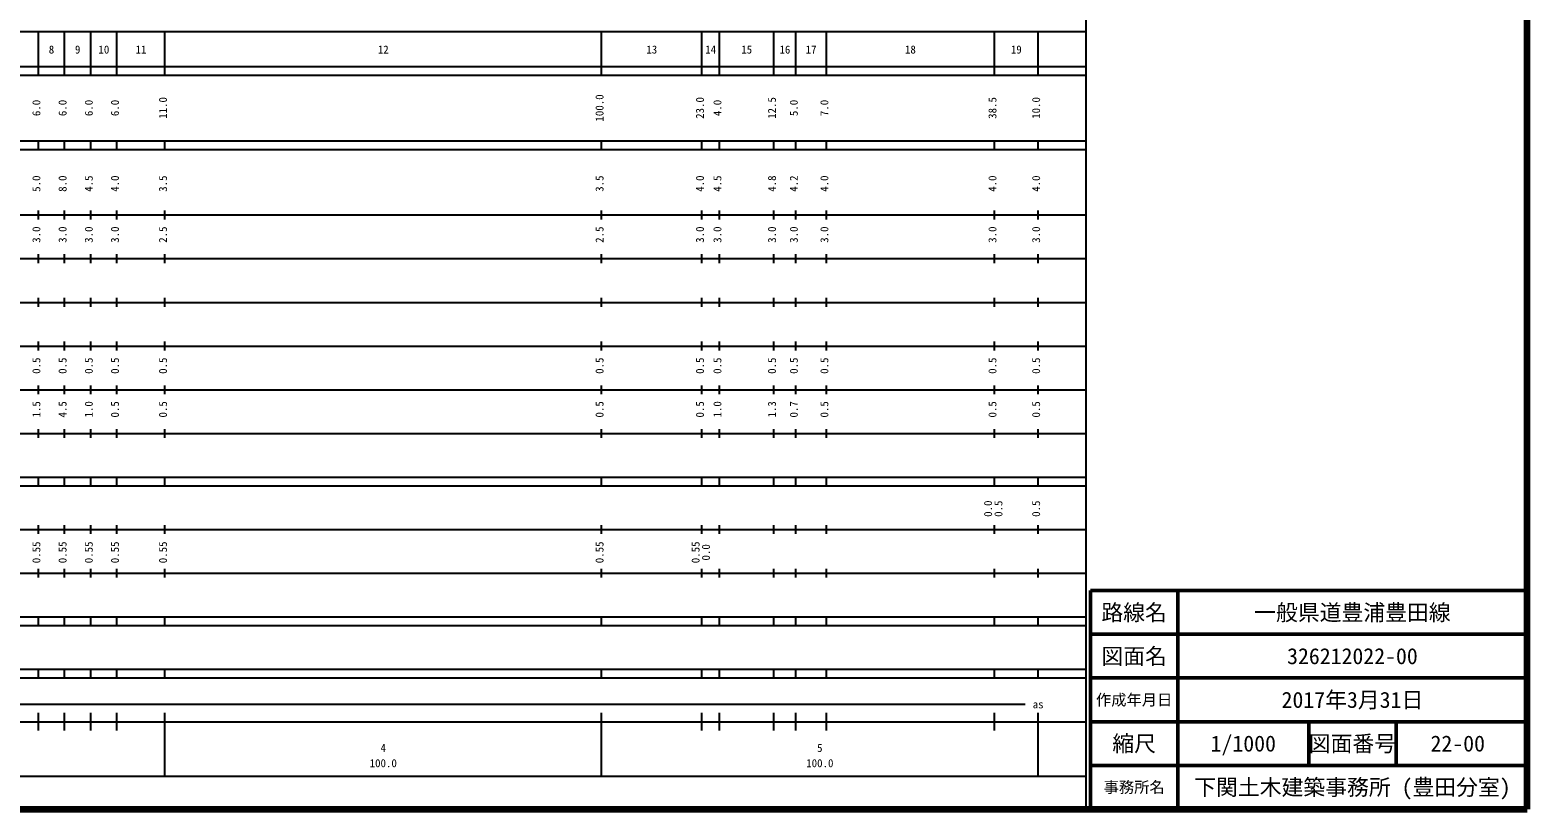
# Model space of a CAD drawing. Units: millimetres on the paper, enlarged 1000 times. Extents: x 40000 to 680000, y 20000 to 380000.
# Drawn here: x 337067 to 680000, y 20000 to 198357 of the extents above; entities that cross this region are included whole.
import ezdxf
from ezdxf.enums import TextEntityAlignment as Align

# ---------------------------------------------------------------- set-up
doc = ezdxf.new("R2010")
doc.units = ezdxf.units.MM
doc.header["$LTSCALE"] = 1000
for name, color, linetype, lineweight in [('M-TTL', 2, 'Continuous', 140), ('M-TTL-BAND', 7, 'Continuous', 25), ('M-TTL-FRAM', 2, 'Continuous', 50), ('M-TTL-LINE', 7, 'Continuous', 50)]:
    doc.layers.add(name, color=color, linetype=linetype, lineweight=lineweight)
doc.layers.add('M-TTL-TXT', color=7, linetype='Continuous')
doc.styles.add('ＭＳ ゴシック', font='')
doc.styles.get('ＭＳ ゴシック').set_extended_font_data('MS Gothic')

msp = doc.modelspace()

# ---------------------------------------------------------------- linework, layer by layer
at = {"layer": 'M-TTL'}
for p, q in [((680000, 20000), (680000, 380000)), ((40000, 20000), (680000, 20000))]:
    msp.add_line(p, q, dxfattribs=at)
at = {"layer": 'M-TTL-BAND'}
for p, q in [((579000, 20000), (579000, 370000)), ((68000, 198000), (579000, 198000)), ((339000, 188000), (339000, 198000)), ((345000, 188000), (345000, 198000)), ((351000, 188000), (351000, 198000)), ((357000, 188000), (357000, 198000)), ((368000, 188000), (368000, 198000)), ((468000, 188000), (468000, 198000)), ((491000, 188000), (491000, 198000)), ((495000, 188000), (495000, 198000)), ((507500, 188000), (507500, 198000)), ((512500, 188000), (512500, 198000)), ((519500, 188000), (519500, 198000)), ((558000, 188000), (558000, 198000)), ((568000, 188000), (568000, 198000)), ((40000, 190000), (579000, 190000)), ((40000, 188000), (579000, 188000)), ((40000, 173000), (579000, 173000)), ((339000, 171000), (339000, 173000)), ((345000, 171000), (345000, 173000)), ((351000, 171000), (351000, 173000)), ((357000, 171000), (357000, 173000)), ((368000, 171000), (368000, 173000)), ((468000, 171000), (468000, 173000)), ((491000, 171000), (491000, 173000)), ((495000, 171000), (495000, 173000)), ((507500, 171000), (507500, 173000)), ((512500, 171000), (512500, 173000)), ((519500, 171000), (519500, 173000)), ((558000, 171000), (558000, 173000)), ((568000, 171000), (568000, 173000)), ((40000, 171000), (579000, 171000)), ((40000, 156000), (579000, 156000)), ((339000, 155000), (339000, 157000)), ((345000, 155000), (345000, 157000)), ((351000, 155000), (351000, 157000)), ((357000, 155000), (357000, 157000)), ((368000, 155000), (368000, 157000)), ((468000, 155000), (468000, 157000)), ((491000, 155000), (491000, 157000)), ((495000, 155000), (495000, 157000)), ((507500, 155000), (507500, 157000)), ((512500, 155000), (512500, 157000)), ((519500, 155000), (519500, 157000)), ((558000, 155000), (558000, 157000)), ((568000, 155000), (568000, 157000)), ((46000, 146000), (579000, 146000)), ((339000, 145000), (339000, 147000)), ((345000, 145000), (345000, 147000)), ((351000, 145000), (351000, 147000)), ((357000, 145000), (357000, 147000)), ((368000, 145000), (368000, 147000)), ((468000, 145000), (468000, 147000)), ((491000, 145000), (491000, 147000)), ((495000, 145000), (495000, 147000)), ((507500, 145000), (507500, 147000)), ((512500, 145000), (512500, 147000)), ((519500, 145000), (519500, 147000)), ((558000, 145000), (558000, 147000)), ((568000, 145000), (568000, 147000)), ((52000, 136000), (579000, 136000)), ((339000, 135000), (339000, 137000)), ((345000, 135000), (345000, 137000)), ((351000, 135000), (351000, 137000)), ((357000, 135000), (357000, 137000)), ((368000, 135000), (368000, 137000)), ((468000, 135000), (468000, 137000)), ((491000, 135000), (491000, 137000)), ((495000, 135000), (495000, 137000)), ((507500, 135000), (507500, 137000)), ((512500, 135000), (512500, 137000)), ((519500, 135000), (519500, 137000)), ((558000, 135000), (558000, 137000)), ((568000, 135000), (568000, 137000)), ((339000, 125000), (339000, 127000)), ((345000, 125000), (345000, 127000)), ((351000, 125000), (351000, 127000)), ((357000, 125000), (357000, 127000)), ((368000, 125000), (368000, 127000)), ((468000, 125000), (468000, 127000)), ((491000, 125000), (491000, 127000)), ((495000, 125000), (495000, 127000)), ((507500, 125000), (507500, 127000)), ((512500, 125000), (512500, 127000)), ((519500, 125000), (519500, 127000)), ((558000, 125000), (558000, 127000)), ((568000, 125000), (568000, 127000)), ((46000, 126000), (579000, 126000)), ((339000, 115000), (339000, 117000)), ((345000, 115000), (345000, 117000)), ((351000, 115000), (351000, 117000)), ((357000, 115000), (357000, 117000)), ((368000, 115000), (368000, 117000)), ((468000, 115000), (468000, 117000)), ((491000, 115000), (491000, 117000)), ((495000, 115000), (495000, 117000)), ((507500, 115000), (507500, 117000)), ((512500, 115000), (512500, 117000)), ((519500, 115000), (519500, 117000)), ((558000, 115000), (558000, 117000)), ((568000, 115000), (568000, 117000)), ((52000, 116000), (579000, 116000)), ((339000, 105000), (339000, 107000)), ((345000, 105000), (345000, 107000)), ((351000, 105000), (351000, 107000)), ((357000, 105000), (357000, 107000)), ((368000, 105000), (368000, 107000)), ((468000, 105000), (468000, 107000)), ((491000, 105000), (491000, 107000)), ((495000, 105000), (495000, 107000)), ((507500, 105000), (507500, 107000)), ((512500, 105000), (512500, 107000)), ((519500, 105000), (519500, 107000)), ((558000, 105000), (558000, 107000)), ((568000, 105000), (568000, 107000)), ((46000, 106000), (579000, 106000)), ((40000, 96000), (579000, 96000)), ((40000, 94000), (579000, 94000)), ((339000, 94000), (339000, 96000)), ((345000, 94000), (345000, 96000)), ((351000, 94000), (351000, 96000)), ((357000, 94000), (357000, 96000)), ((368000, 94000), (368000, 96000)), ((468000, 94000), (468000, 96000)), ((491000, 94000), (491000, 96000)), ((495000, 94000), (495000, 96000)), ((507500, 94000), (507500, 96000)), ((512500, 94000), (512500, 96000)), ((519500, 94000), (519500, 96000)), ((558000, 94000), (558000, 96000)), ((568000, 94000), (568000, 96000)), ((49000, 84000), (579000, 84000)), ((339000, 83000), (339000, 85000)), ((345000, 83000), (345000, 85000)), ((351000, 83000), (351000, 85000)), ((357000, 83000), (357000, 85000)), ((368000, 83000), (368000, 85000)), ((468000, 83000), (468000, 85000)), ((491000, 83000), (491000, 85000)), ((495000, 83000), (495000, 85000)), ((507500, 83000), (507500, 85000)), ((512500, 83000), (512500, 85000)), ((519500, 83000), (519500, 85000)), ((558000, 83000), (558000, 85000)), ((568000, 83000), (568000, 85000)), ((40000, 74000), (579000, 74000)), ((339000, 73000), (339000, 75000)), ((345000, 73000), (345000, 75000)), ((351000, 73000), (351000, 75000)), ((357000, 73000), (357000, 75000)), ((368000, 73000), (368000, 75000)), ((468000, 73000), (468000, 75000)), ((491000, 73000), (491000, 75000)), ((495000, 73000), (495000, 75000)), ((507500, 73000), (507500, 75000)), ((512500, 73000), (512500, 75000)), ((519500, 73000), (519500, 75000)), ((558000, 73000), (558000, 75000)), ((568000, 73000), (568000, 75000)), ((40000, 64000), (579000, 64000)), ((40000, 62000), (579000, 62000)), ((339000, 62000), (339000, 64000)), ((345000, 62000), (345000, 64000)), ((351000, 62000), (351000, 64000)), ((357000, 62000), (357000, 64000)), ((368000, 62000), (368000, 64000)), ((468000, 62000), (468000, 64000)), ((491000, 62000), (491000, 64000)), ((495000, 62000), (495000, 64000)), ((507500, 62000), (507500, 64000)), ((512500, 62000), (512500, 64000)), ((519500, 62000), (519500, 64000)), ((558000, 62000), (558000, 64000)), ((568000, 62000), (568000, 64000)), ((40000, 52000), (579000, 52000)), ((339000, 50000), (339000, 52000)), ((345000, 50000), (345000, 52000)), ((351000, 50000), (351000, 52000)), ((357000, 50000), (357000, 52000)), ((368000, 50000), (368000, 52000)), ((468000, 50000), (468000, 52000)), ((491000, 50000), (491000, 52000)), ((495000, 50000), (495000, 52000)), ((507500, 50000), (507500, 52000)), ((512500, 50000), (512500, 52000)), ((519500, 50000), (519500, 52000)), ((558000, 50000), (558000, 52000)), ((568000, 50000), (568000, 52000)), ((40000, 50000), (579000, 50000)), ((71000, 44000), (565000, 44000)), ((339000, 38000), (339000, 42000)), ((345000, 38000), (345000, 42000)), ((351000, 38000), (351000, 42000)), ((357000, 38000), (357000, 42000)), ((368000, 27500), (368000, 42000)), ((468000, 27500), (468000, 42000)), ((491000, 38000), (491000, 42000)), ((495000, 38000), (495000, 42000)), ((507500, 38000), (507500, 42000)), ((512500, 38000), (512500, 42000)), ((519500, 38000), (519500, 42000)), ((558000, 38000), (558000, 42000)), ((568000, 27500), (568000, 42000)), ((40000, 40000), (579000, 40000)), ((68000, 27500), (579000, 27500))]:
    msp.add_line(p, q, dxfattribs=at)
at = {"layer": 'M-TTL-FRAM'}
for p, q in [((680000, 70000), (580000, 70000)), ((580000, 70000), (580000, 20000))]:
    msp.add_line(p, q, dxfattribs=at)
at = {"layer": 'M-TTL-LINE'}
for p, q in [((600000, 70000), (600000, 20000)), ((680000, 60000), (580000, 60000)), ((680000, 50000), (580000, 50000)), ((680000, 40000), (580000, 40000)), ((630000, 40000), (630000, 30000)), ((650000, 40000), (650000, 30000)), ((680000, 30000), (580000, 30000))]:
    msp.add_line(p, q, dxfattribs=at)

# ---------------------------------------------------------------- texts
at = {"layer": 'M-TTL-BAND', "style": 'ＭＳ ゴシック'}
for s, p in [('8', (342000, 192405)), ('9', (348000, 192405)), ('10', (354000, 192405)), ('11', (362500, 192405)), ('12', (418000, 192405)), ('13', (479500, 192405)), ('14', (493000, 192405)), ('15', (501250, 192405)), ('16', (510000, 192405)), ('17', (516000, 192405)), ('18', (538750, 192405)), ('19', (563000, 192405)), ('as', (568000, 42500)), ('4', (418000, 32523)), ('5', (518000, 32523)), ('100.0', (418000, 29033)), ('100.0', (518000, 29033))]:
    msp.add_text(s, height=1833, dxfattribs=at).set_placement(p, align=Align.BOTTOM_CENTER)
for s, p in [('6.0', (340000, 180500)), ('6.0', (346000, 180500)), ('6.0', (352000, 180500)), ('6.0', (358000, 180500)), ('11.0', (369000, 180500)), ('100.0', (469000, 180500)), ('23.0', (492000, 180500)), ('4.0', (496000, 180500)), ('12.5', (508500, 180500)), ('5.0', (513500, 180500)), ('7.0', (520500, 180500)), ('38.5', (559000, 180500)), ('10.0', (569000, 180500)), ('5.0', (340000, 163174)), ('8.0', (346000, 163174)), ('4.5', (352000, 163174)), ('4.0', (358000, 163174)), ('3.5', (369000, 163174)), ('3.5', (469000, 163174)), ('4.0', (492000, 163174)), ('4.5', (496000, 163174)), ('4.8', (508500, 163174)), ('4.2', (513500, 163174)), ('4.0', (520500, 163174)), ('4.0', (559000, 163174)), ('4.0', (569000, 163174)), ('3.0', (340000, 151500)), ('3.0', (346000, 151500)), ('3.0', (352000, 151500)), ('3.0', (358000, 151500)), ('2.5', (369000, 151500)), ('2.5', (469000, 151500)), ('3.0', (492000, 151500)), ('3.0', (496000, 151500)), ('3.0', (508500, 151500)), ('3.0', (513500, 151500)), ('3.0', (520500, 151500)), ('3.0', (559000, 151500)), ('3.0', (569000, 151500)), ('0.5', (340000, 121500)), ('0.5', (346000, 121500)), ('0.5', (352000, 121500)), ('0.5', (358000, 121500)), ('0.5', (369000, 121500)), ('0.5', (469000, 121500)), ('0.5', (492000, 121500)), ('0.5', (496000, 121500)), ('0.5', (508500, 121500)), ('0.5', (513500, 121500)), ('0.5', (520500, 121500)), ('0.5', (559000, 121500)), ('0.5', (569000, 121500)), ('1.5', (340000, 111500)), ('4.5', (346000, 111500)), ('1.0', (352000, 111500)), ('0.5', (358000, 111500)), ('0.5', (369000, 111500)), ('0.5', (469000, 111500)), ('0.5', (492000, 111500)), ('1.0', (496000, 111500)), ('1.3', (508500, 111500)), ('0.7', (513500, 111500)), ('0.5', (520500, 111500)), ('0.5', (559000, 111500)), ('0.5', (569000, 111500)), ('0.0', (558000, 88764)), ('0.5', (560370, 88764)), ('0.5', (569000, 88764)), ('0.55', (340000, 78764)), ('0.55', (346000, 78764)), ('0.55', (352000, 78764)), ('0.55', (358000, 78764)), ('0.55', (369000, 78764)), ('0.55', (469000, 78764)), ('0.55', (491000, 78764)), ('0.0', (493370, 78764))]:
    msp.add_text(s, height=1833, rotation=90, dxfattribs=at).set_placement(p, align=Align.BOTTOM_CENTER)
at = {"layer": 'M-TTL-TXT', "style": 'ＭＳ ゴシック'}
for s, height, p in [('路線名', 3666, (590000, 65000)), ('路線名', 3666, (590000, 65000)), ('一般県道豊浦豊田線', 3666, (640000, 65000)), ('図面名', 3666, (590000, 55000)), ('図面名', 3666, (590000, 55000)), ('326212022-00', 3666, (640000, 55000)), ('作成年月日', 2566, (590000, 45000)), ('作成年月日', 2566, (590000, 45000)), ('2017年3月31日', 3666, (640000, 45000)), ('縮尺', 3666, (590000, 35000)), ('縮尺', 3666, (590000, 35000)), ('1/1000', 3666, (615000, 35000)), ('図面番号', 3666, (640000, 35000)), ('図面番号', 3666, (640000, 35000)), ('22-00', 3666, (664125, 35000)), ('事務所名', 2566, (590000, 25000)), ('事務所名', 2566, (590000, 25000)), ('下関土木建築事務所 (豊田分室)', 3666, (640000, 25000))]:
    msp.add_text(s, height=height, dxfattribs=at).set_placement(p, align=Align.MIDDLE_CENTER)

doc.saveas('drawing.dxf')
